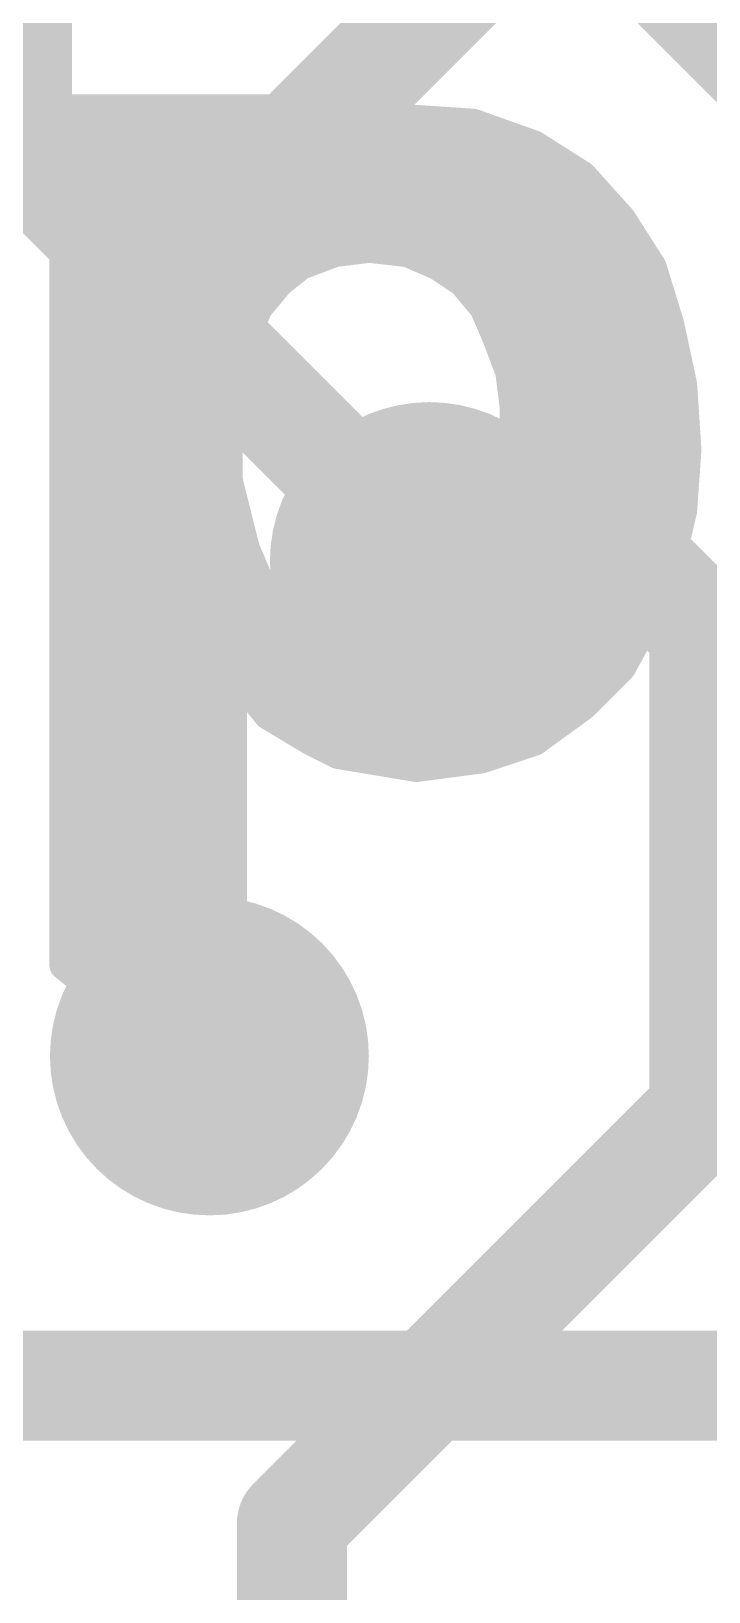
# Model space of a CAD drawing. Extents: x -0.5 to 61.7, y -0.1 to 16.6.
# Drawn here: x 35.593 to 37.158, y 4.921 to 8.528 of the extents above; entities that cross this region are included whole.
import ezdxf

# ---------------------------------------------------------------- set-up
doc = ezdxf.new("R2010")
doc.units = 0
for name, color, linetype in [('1', 12, 'CONTINUOUS'), ('16', 132, 'CONTINUOUS'), ('18', 110, 'CONTINUOUS'), ('21', 41, 'CONTINUOUS')]:
    doc.layers.add(name, color=color, linetype=linetype)

# ---------------------------------------------------------------- blocks, each defined once
blk = doc.blocks.new('ROUNDV')
at = {"const_width": 0.5}
blk.add_lwpolyline([(0, -0.25, 1), (0, 0.25, 1), (0, -0.25)], format="xyb", dxfattribs=at)

msp = doc.modelspace()

# ---------------------------------------------------------------- linework, layer by layer
at = {"layer": '1', "const_width": 0.254}
for points in [[(36.5125, 9.2075), (37.7825, 7.9375)], [(35.56, 9.017), (35.56, 8.255)], [(35.56, 8.255), (36.5125, 7.3025)], [(40.64, 5.3975), (32.385, 5.3975)]]:
    msp.add_lwpolyline(points, dxfattribs=at)
at = {"layer": '1', "const_width": 0.127}
for points in [[(35.6049, 8.2999, 1), (35.5151, 8.2101)], [(35.4965, 8.255, 1), (35.6235, 8.255)], [(36.4676, 7.2576, 1), (36.5574, 7.3474)]]:
    msp.add_lwpolyline(points, format="xyb", dxfattribs=at)
at = {"layer": '16', "const_width": 0.254}
for points in [[(38.4175, 10.4775), (36.195, 8.255)], [(36.195, 8.255), (33.3978, 8.255)], [(36.5125, 7.3025), (36.9888, 7.3025)], [(36.9888, 7.3025), (37.1475, 7.1438)], [(37.1475, 7.1438), (37.1475, 6.0325)], [(37.1475, 6.0325), (36.195, 5.08)], [(36.195, 5.08), (36.195, 1.27)]]:
    msp.add_lwpolyline(points, dxfattribs=at)
at = {"layer": '16', "const_width": 0.127}
for points in [[(36.195, 8.1915, 1), (36.195, 8.3185)], [(36.1501, 8.2999, 1), (36.2399, 8.2101)], [(36.5125, 7.366, 1), (36.5125, 7.239)], [(37.0337, 7.3474, 1), (36.9438, 7.2576)], [(36.9888, 7.239, 1), (36.9888, 7.366)], [(37.211, 7.1438, 1), (37.084, 7.1438)], [(37.1026, 7.0988, 1), (37.1924, 7.1887)], [(37.1924, 5.9876, 1), (37.1026, 6.0774)], [(37.084, 6.0325, 1), (37.211, 6.0325)], [(36.2585, 5.08, 1), (36.1315, 5.08)], [(36.1501, 5.1249, 1), (36.2399, 5.0351)]]:
    msp.add_lwpolyline(points, format="xyb", dxfattribs=at)
at = {"layer": '21', "const_width": 0.0762}
for points in [[(36.223, 8.2709), (36.273, 8.3009)], [(36.273, 8.3009), (36.333, 8.3109)], [(36.3024, 8.3058), (36.6272, 8.3058)], [(36.333, 8.3109), (36.3929, 8.3209)], [(36.3929, 8.3209), (36.4629, 8.3209)], [(36.4629, 8.3209), (36.613, 8.3109)], [(36.613, 8.3109), (36.7529, 8.2609)], [(35.8529, 8.2509), (35.903, 8.2609)], [(35.903, 8.2609), (35.943, 8.2709)], [(35.943, 8.2709), (35.993, 8.2809)], [(35.993, 8.2809), (36.043, 8.2909)], [(36.043, 8.2909), (36.043, 8.1109)], [(36.173, 8.2409), (36.223, 8.2709)], [(36.7529, 8.2609), (36.863, 8.1909)], [(35.673, 8.2209), (35.7129, 8.2309)], [(35.7078, 8.2296), (36.043, 8.2296)], [(35.7129, 8.2309), (35.763, 8.2409)], [(35.763, 8.2409), (35.813, 8.2409)], [(35.813, 8.2409), (35.8529, 8.2509)], [(36.123, 8.2009), (36.173, 8.2409)], [(36.1588, 8.2296), (36.8021, 8.2296)], [(35.673, 6.3709), (35.673, 8.2209)], [(36.083, 8.1609), (36.123, 8.2009)], [(36.863, 8.1909), (36.953, 8.0909)], [(35.673, 8.1534), (36.043, 8.1534)], [(36.043, 8.1109), (36.083, 8.1609)], [(36.077, 8.1534), (36.8967, 8.1534)], [(35.673, 8.0772), (36.9617, 8.0772)], [(36.953, 8.0909), (37.023, 7.9809)], [(36.293, 8.0209), (36.2129, 7.9909)], [(36.373, 8.0309), (36.293, 8.0209)], [(36.4629, 8.0209), (36.373, 8.0309)], [(36.5329, 7.9909), (36.4629, 8.0209)], [(35.673, 8.001), (36.2399, 8.001)], [(36.2129, 7.9909), (36.163, 7.9509)], [(36.5094, 8.001), (37.0102, 8.001)], [(36.593, 7.9509), (36.5329, 7.9909)], [(37.023, 7.9809), (37.063, 7.8509)], [(36.163, 7.9509), (36.113, 7.8909)], [(36.6429, 7.8909), (36.593, 7.9509)], [(35.673, 7.9248), (36.1412, 7.9248)], [(36.6147, 7.9248), (37.0402, 7.9248)], [(36.113, 7.8909), (36.083, 7.8209)], [(36.673, 7.8209), (36.6429, 7.8909)], [(35.673, 7.8486), (36.0948, 7.8486)], [(36.6611, 7.8486), (37.0634, 7.8486)], [(37.063, 7.8509), (37.093, 7.7109)], [(36.083, 7.8209), (36.053, 7.7409)], [(36.703, 7.7409), (36.673, 7.8209)], [(35.673, 7.7724), (36.0648, 7.7724)], [(36.6911, 7.7724), (37.0798, 7.7724)], [(36.053, 7.7409), (36.043, 7.6609)], [(36.7129, 7.6609), (36.703, 7.7409)], [(35.673, 7.6962), (36.0474, 7.6962)], [(36.7085, 7.6962), (37.0939, 7.6962)], [(37.093, 7.7109), (37.1029, 7.5609)], [(36.043, 7.6609), (36.043, 7.4909)], [(36.7129, 7.5709), (36.7129, 7.6609)], [(35.673, 7.62), (36.043, 7.62)], [(36.7129, 7.62), (37.099, 7.62)], [(35.673, 7.5438), (36.043, 7.5438)], [(36.7129, 7.4909), (36.7129, 7.5709)], [(36.7129, 7.5709), (37.1029, 7.5609)], [(37.1029, 7.5609), (36.7129, 7.5709)], [(36.7129, 7.5438), (37.1017, 7.5438)], [(37.1029, 7.5609), (37.093, 7.4209)], [(35.673, 7.4676), (36.0488, 7.4676)], [(36.043, 7.4909), (36.063, 7.4109)], [(36.703, 7.4109), (36.7129, 7.4909)], [(36.71, 7.4676), (37.0963, 7.4676)], [(36.063, 7.4109), (36.083, 7.3309)], [(36.673, 7.3309), (36.703, 7.4109)], [(37.093, 7.4209), (37.063, 7.2909)], [(35.673, 7.3914), (36.0678, 7.3914)], [(36.6956, 7.3914), (37.0861, 7.3914)], [(36.083, 7.3309), (36.113, 7.2609)], [(36.6429, 7.2609), (36.673, 7.3309)], [(37.013, 7.1709), (36.673, 7.3309)], [(36.673, 7.3309), (37.013, 7.1709)], [(35.673, 7.3152), (36.0897, 7.3152)], [(36.6662, 7.3152), (36.7063, 7.3152)], [(36.7063, 7.3152), (37.0686, 7.3152)], [(37.063, 7.2909), (37.013, 7.1709)], [(36.113, 7.2609), (36.163, 7.2109)], [(36.6029, 7.2109), (36.6429, 7.2609)], [(35.673, 7.239), (36.1349, 7.239)], [(36.6254, 7.239), (36.8682, 7.239)], [(36.8682, 7.239), (37.0413, 7.239)], [(36.163, 7.2109), (36.223, 7.1609)], [(36.543, 7.1609), (36.6029, 7.2109)], [(35.673, 7.1628), (36.2207, 7.1628)], [(36.223, 7.1609), (36.293, 7.1409)], [(36.293, 7.1409), (36.383, 7.1309)], [(36.383, 7.1309), (36.4629, 7.1409)], [(36.4629, 7.1409), (36.543, 7.1609)], [(36.5452, 7.1628), (37.0085, 7.1628)], [(37.013, 7.1709), (36.953, 7.0609)], [(35.673, 7.0866), (36.967, 7.0866)], [(36.063, 7.0509), (36.053, 7.0509)], [(36.053, 7.0509), (36.053, 6.0309)], [(36.1029, 7.0009), (36.063, 7.0509)], [(36.953, 7.0609), (36.863, 6.9709)], [(35.673, 7.0104), (36.053, 7.0104)], [(36.0954, 7.0104), (36.9025, 7.0104)], [(36.1429, 6.9509), (36.1029, 7.0009)], [(36.863, 6.9709), (36.7529, 6.8909)], [(35.673, 6.9342), (36.053, 6.9342)], [(36.193, 6.9209), (36.1429, 6.9509)], [(36.1708, 6.9342), (36.8125, 6.9342)], [(36.243, 6.8909), (36.193, 6.9209)], [(36.303, 6.8609), (36.243, 6.8909)], [(36.7529, 6.8909), (36.633, 6.8509)], [(35.673, 6.858), (36.053, 6.858)], [(36.363, 6.8509), (36.303, 6.8609)], [(36.3204, 6.858), (36.6543, 6.858)], [(36.423, 6.8409), (36.363, 6.8509)], [(36.633, 6.8509), (36.483, 6.8309)], [(36.483, 6.8309), (36.423, 6.8409)], [(35.673, 6.7818), (36.053, 6.7818)], [(35.673, 6.7056), (36.053, 6.7056)], [(35.673, 6.6294), (36.053, 6.6294)], [(35.673, 6.5532), (36.053, 6.5532)], [(35.673, 6.477), (36.053, 6.477)], [(35.673, 6.4008), (36.053, 6.4008)], [(35.723, 6.3309), (35.673, 6.3709)], [(35.763, 6.2909), (35.723, 6.3309)], [(35.7293, 6.3246), (36.053, 6.3246)], [(35.813, 6.2409), (35.763, 6.2909)], [(35.8055, 6.2484), (36.053, 6.2484)], [(35.863, 6.2009), (35.813, 6.2409)], [(35.913, 6.1609), (35.863, 6.2009)], [(35.8988, 6.1722), (36.053, 6.1722)], [(35.9629, 6.1209), (35.913, 6.1609)], [(36.013, 6.0709), (35.9629, 6.1209)], [(35.9879, 6.096), (36.053, 6.096)], [(36.053, 6.0309), (36.013, 6.0709)]]:
    msp.add_lwpolyline(points, dxfattribs=at)
at = {"layer": '21', "const_width": 0.0381}
for points in [[(36.2698, 8.3197, 1), (36.2761, 8.2821)], [(36.2828, 8.2846, 1), (36.2631, 8.3172)], [(36.3024, 8.3248, 1), (36.3024, 8.2867)], [(36.3298, 8.3297, 1), (36.3361, 8.2921)], [(36.3361, 8.2921, 1), (36.3298, 8.3297)], [(36.3929, 8.3399, 1), (36.3929, 8.3018)], [(36.3961, 8.3021, 1), (36.3898, 8.3397)], [(36.4642, 8.3399, 1), (36.4617, 8.3019)], [(36.4629, 8.3018, 1), (36.4629, 8.3399)], [(36.6194, 8.3288, 1), (36.6065, 8.293)], [(36.6117, 8.2919, 1), (36.6142, 8.3299)], [(36.6272, 8.2867, 1), (36.6272, 8.3248)], [(35.8983, 8.2794, 1), (35.9076, 8.2424)], [(35.9067, 8.2422, 1), (35.8992, 8.2796)], [(35.9392, 8.2896, 1), (35.9467, 8.2522)], [(35.9476, 8.2524, 1), (35.9383, 8.2894)], [(35.9892, 8.2996, 1), (35.9967, 8.2622)], [(35.9967, 8.2622, 1), (35.9892, 8.2996)], [(36.062, 8.2909, 1), (36.0239, 8.2909)], [(36.0467, 8.2722, 1), (36.0392, 8.3096)], [(36.2131, 8.2872, 1), (36.2328, 8.2546)], [(36.2328, 8.2546, 1), (36.2131, 8.2872)], [(36.7632, 8.277, 1), (36.7427, 8.2448)], [(36.7465, 8.243, 1), (36.7594, 8.2788)], [(35.7078, 8.2486, 1), (35.7078, 8.2105)], [(35.7092, 8.2496, 1), (35.7167, 8.2122)], [(35.7176, 8.2124, 1), (35.7083, 8.2494)], [(35.763, 8.2599, 1), (35.763, 8.2218)], [(35.7667, 8.2222, 1), (35.7592, 8.2596)], [(35.8083, 8.2594, 1), (35.8176, 8.2224)], [(35.813, 8.2218, 1), (35.813, 8.2599)], [(35.8492, 8.2696, 1), (35.8567, 8.2322)], [(35.8576, 8.2324, 1), (35.8483, 8.2694)], [(36.043, 8.2105, 1), (36.043, 8.2486)], [(36.1588, 8.2486, 1), (36.1588, 8.2105)], [(36.1631, 8.2572, 1), (36.1828, 8.2246)], [(36.1849, 8.226, 1), (36.161, 8.2558)], [(36.8021, 8.2105, 1), (36.8021, 8.2486)], [(35.6683, 8.2394, 1), (35.6776, 8.2024)], [(35.692, 8.2209, 1), (35.6539, 8.2209)], [(36.111, 8.2158, 1), (36.1349, 8.186)], [(36.1364, 8.1874, 1), (36.1095, 8.2144)], [(36.8771, 8.2036, 1), (36.8488, 8.1782)], [(36.8527, 8.1748, 1), (36.8732, 8.207)], [(35.673, 8.1724, 1), (35.673, 8.1343)], [(36.043, 8.1343, 1), (36.043, 8.1724)], [(36.077, 8.1724, 1), (36.077, 8.1343)], [(36.0695, 8.1744, 1), (36.0964, 8.1474)], [(36.0978, 8.149, 1), (36.0681, 8.1728)], [(36.8967, 8.1343, 1), (36.8967, 8.1724)], [(35.673, 8.0963, 1), (35.673, 8.0582)], [(36.0239, 8.1109, 1), (36.062, 8.1109)], [(36.0281, 8.1228, 1), (36.0578, 8.099)], [(36.969, 8.1011, 1), (36.9369, 8.0807)], [(36.9388, 8.0782, 1), (36.9671, 8.1036)], [(36.9617, 8.0582, 1), (36.9617, 8.0963)], [(36.2906, 8.0398, 1), (36.2953, 8.002)], [(36.2996, 8.0031, 1), (36.2863, 8.0387)], [(36.3751, 8.0498, 1), (36.3708, 8.012)], [(36.3753, 8.012, 1), (36.3706, 8.0498)], [(36.4705, 8.0384, 1), (36.4554, 8.0034)], [(36.4608, 8.002, 1), (36.4651, 8.0398)], [(35.673, 8.0201, 1), (35.673, 7.982)], [(36.2063, 8.0087, 1), (36.2196, 7.9731)], [(36.2249, 7.976, 1), (36.201, 8.0058)], [(36.2399, 7.982, 1), (36.2399, 8.0201)], [(36.5094, 8.0201, 1), (36.5094, 7.982)], [(36.5435, 8.0068, 1), (36.5224, 7.975)], [(36.5254, 7.9734, 1), (36.5405, 8.0084)], [(37.0412, 7.9865, 1), (37.0047, 7.9753)], [(37.0069, 7.9707, 1), (37.039, 7.9911)], [(37.0102, 7.982, 1), (37.0102, 8.0201)], [(36.151, 7.9658, 1), (36.1749, 7.936)], [(36.1776, 7.9387, 1), (36.1483, 7.9631)], [(36.6076, 7.9631, 1), (36.5783, 7.9387)], [(36.5824, 7.935, 1), (36.6035, 7.9668)], [(35.673, 7.9439, 1), (35.673, 7.9058)], [(36.1412, 7.9058, 1), (36.1412, 7.9439)], [(36.6147, 7.9439, 1), (36.6147, 7.9058)], [(37.0402, 7.9058, 1), (37.0402, 7.9439)], [(36.0983, 7.9031, 1), (36.1276, 7.8787)], [(36.1305, 7.8834, 1), (36.0954, 7.8984)], [(36.6605, 7.8984, 1), (36.6254, 7.8834)], [(36.6283, 7.8787, 1), (36.6576, 7.9031)], [(35.673, 7.8677, 1), (35.673, 7.8296)], [(36.0948, 7.8296, 1), (36.0948, 7.8677)], [(36.6611, 7.8677, 1), (36.6611, 7.8296)], [(37.0816, 7.8549, 1), (37.0443, 7.8469)], [(37.0447, 7.8453, 1), (37.0812, 7.8565)], [(37.0634, 7.8296, 1), (37.0634, 7.8677)], [(36.0654, 7.8284, 1), (36.1005, 7.8134)], [(36.1008, 7.8142, 1), (36.0651, 7.8276)], [(36.6908, 7.8276, 1), (36.6551, 7.8142)], [(36.6554, 7.8134, 1), (36.6905, 7.8284)], [(35.673, 7.7915, 1), (35.673, 7.7534)], [(36.0648, 7.7534, 1), (36.0648, 7.7915)], [(36.6911, 7.7915, 1), (36.6911, 7.7534)], [(37.0798, 7.7534, 1), (37.0798, 7.7915)], [(36.0351, 7.7476, 1), (36.0708, 7.7342)], [(36.0719, 7.7385, 1), (36.034, 7.7433)], [(36.7219, 7.7433, 1), (36.684, 7.7385)], [(36.6851, 7.7342, 1), (36.7208, 7.7476)], [(35.673, 7.7153, 1), (35.673, 7.6772)], [(36.0474, 7.6772, 1), (36.0474, 7.7153)], [(36.7085, 7.7153, 1), (36.7085, 7.6772)], [(37.112, 7.7122, 1), (37.0739, 7.7096)], [(37.0743, 7.7069, 1), (37.1116, 7.7149)], [(37.0939, 7.6772, 1), (37.0939, 7.7153)], [(36.062, 7.6609, 1), (36.0239, 7.6609)], [(36.732, 7.6609, 1), (36.6939, 7.6609)], [(35.673, 7.6391, 1), (35.673, 7.601)], [(36.024, 7.6633, 1), (36.0619, 7.6585)], [(36.043, 7.601, 1), (36.043, 7.6391)], [(36.7129, 7.6391, 1), (36.7129, 7.601)], [(36.694, 7.6585, 1), (36.7319, 7.6633)], [(37.099, 7.601, 1), (37.099, 7.6391)], [(35.673, 7.5629, 1), (35.673, 7.5248)], [(36.043, 7.5248, 1), (36.043, 7.5629)], [(36.732, 7.5709, 1), (36.6939, 7.5709)], [(36.6939, 7.5709, 1), (36.732, 7.5709)], [(36.7129, 7.5629, 1), (36.7129, 7.5248)], [(36.7134, 7.5899, 1), (36.7125, 7.5519)], [(36.7134, 7.5899, 1), (36.7125, 7.5519)], [(37.122, 7.5595, 1), (37.0839, 7.5623)], [(37.0839, 7.5596, 1), (37.122, 7.5622)], [(37.1017, 7.5248, 1), (37.1017, 7.5629)], [(37.1025, 7.5419, 1), (37.1034, 7.5799)], [(37.1025, 7.5419, 1), (37.1034, 7.5799)], [(35.673, 7.4867, 1), (35.673, 7.4486)], [(36.0239, 7.4909, 1), (36.062, 7.4909)], [(36.0614, 7.4955, 1), (36.0245, 7.4863)], [(36.0488, 7.4486, 1), (36.0488, 7.4867)], [(36.71, 7.4867, 1), (36.71, 7.4486)], [(36.6939, 7.4909, 1), (36.732, 7.4909)], [(36.7319, 7.4885, 1), (36.694, 7.4933)], [(37.0963, 7.4486, 1), (37.0963, 7.4867)], [(36.0814, 7.4155, 1), (36.0445, 7.4063)], [(36.0445, 7.4063, 1), (36.0814, 7.4155)], [(36.684, 7.4133, 1), (36.7219, 7.4085)], [(36.7208, 7.4042, 1), (36.6851, 7.4176)], [(37.0739, 7.4223, 1), (37.112, 7.4195)], [(37.1115, 7.4166, 1), (37.0744, 7.4252)], [(35.673, 7.4104, 1), (35.673, 7.3723)], [(36.0678, 7.3723, 1), (36.0678, 7.4104)], [(36.6956, 7.4104, 1), (36.6956, 7.3723)], [(37.0861, 7.3723, 1), (37.0861, 7.4104)], [(36.1005, 7.3384, 1), (36.0654, 7.3234)], [(36.6811, 7.3481, 1), (36.6648, 7.3137)], [(36.6811, 7.3481, 1), (36.6648, 7.3137)], [(36.6905, 7.3234, 1), (36.6554, 7.3384)], [(35.673, 7.3342, 1), (35.673, 7.2961)], [(36.0645, 7.3263, 1), (36.1014, 7.3355)], [(36.0897, 7.2961, 1), (36.0897, 7.3342)], [(36.6662, 7.3342, 1), (36.6662, 7.2961)], [(36.6551, 7.3376, 1), (36.6908, 7.3242)], [(36.7063, 7.3342, 1), (36.7063, 7.2961)], [(36.7063, 7.2961, 1), (36.7063, 7.3342)], [(37.0805, 7.2836, 1), (37.0454, 7.2982)], [(37.0686, 7.2961, 1), (37.0686, 7.3342)], [(36.1264, 7.2744, 1), (36.0995, 7.2474)], [(36.0954, 7.2534, 1), (36.1305, 7.2684)], [(36.6254, 7.2684, 1), (36.6605, 7.2534)], [(36.6578, 7.249, 1), (36.6281, 7.2728)], [(37.0444, 7.2952, 1), (37.0815, 7.2866)], [(35.673, 7.2581, 1), (35.673, 7.22)], [(36.1349, 7.22, 1), (36.1349, 7.2581)], [(36.6254, 7.2581, 1), (36.6254, 7.22)], [(36.8682, 7.2581, 1), (36.8682, 7.22)], [(36.8682, 7.22, 1), (36.8682, 7.2581)], [(37.0413, 7.22, 1), (37.0413, 7.2581)], [(36.1751, 7.2255, 1), (36.1508, 7.1963)], [(36.1495, 7.1974, 1), (36.1764, 7.2244)], [(36.5881, 7.2228, 1), (36.6178, 7.199)], [(36.6151, 7.1963, 1), (36.5908, 7.2255)], [(35.673, 7.1819, 1), (35.673, 7.1438)], [(36.2282, 7.1792, 1), (36.2177, 7.1426)], [(36.2108, 7.1463, 1), (36.2351, 7.1755)], [(36.2207, 7.1438, 1), (36.2207, 7.1819)], [(36.2951, 7.1598, 1), (36.2908, 7.122)], [(36.2877, 7.1226, 1), (36.2982, 7.1592)], [(36.4583, 7.1594, 1), (36.4676, 7.1224)], [(36.4653, 7.122, 1), (36.4606, 7.1598)], [(36.5308, 7.1755, 1), (36.5551, 7.1463)], [(36.5452, 7.1819, 1), (36.5452, 7.1438)], [(36.5476, 7.1424, 1), (36.5383, 7.1794)], [(36.9954, 7.1782, 1), (37.0305, 7.1636)], [(37.0297, 7.1618, 1), (36.9962, 7.18)], [(37.0048, 7.1537, 1), (37.0211, 7.1881)], [(37.0048, 7.1537, 1), (37.0211, 7.1881)], [(37.0085, 7.1438, 1), (37.0085, 7.1819)], [(36.3806, 7.1498, 1), (36.3853, 7.112)], [(36.3808, 7.112, 1), (36.3851, 7.1498)], [(35.673, 7.1057, 1), (35.673, 7.0676)], [(36.967, 7.0676, 1), (36.967, 7.1057)], [(36.053, 7.07, 1), (36.053, 7.0319)], [(36.072, 7.0509, 1), (36.0339, 7.0509)], [(36.0778, 7.0628, 1), (36.0481, 7.039)], [(36.063, 7.0319, 1), (36.063, 7.07)], [(36.9362, 7.07, 1), (36.9697, 7.0518)], [(36.9664, 7.0474, 1), (36.9395, 7.0744)], [(35.673, 7.0295, 1), (35.673, 6.9914)], [(36.053, 6.9914, 1), (36.053, 7.0295)], [(36.0954, 7.0295, 1), (36.0954, 6.9914)], [(36.1178, 7.0128, 1), (36.0881, 6.989)], [(36.9025, 6.9914, 1), (36.9025, 7.0295)], [(36.0881, 6.989, 1), (36.1178, 7.0128)], [(36.8495, 6.9844, 1), (36.8764, 6.9574)], [(36.8742, 6.9555, 1), (36.8517, 6.9863)], [(35.673, 6.9533, 1), (35.673, 6.9152)], [(36.053, 6.9152, 1), (36.053, 6.9533)], [(36.1528, 6.9672, 1), (36.1331, 6.9346)], [(36.1281, 6.939, 1), (36.1578, 6.9628)], [(36.1708, 6.9533, 1), (36.1708, 6.9152)], [(36.8125, 6.9152, 1), (36.8125, 6.9533)], [(36.2028, 6.9372, 1), (36.1831, 6.9046)], [(36.1831, 6.9046, 1), (36.2028, 6.9372)], [(36.2515, 6.9079, 1), (36.2344, 6.8739)], [(36.2331, 6.8746, 1), (36.2528, 6.9072)], [(36.7417, 6.9063, 1), (36.7642, 6.8755)], [(36.759, 6.8728, 1), (36.7469, 6.909)], [(35.673, 6.8771, 1), (35.673, 6.839)], [(36.053, 6.839, 1), (36.053, 6.8771)], [(36.3061, 6.8797, 1), (36.2998, 6.8421)], [(36.2944, 6.8439, 1), (36.3115, 6.8779)], [(36.3204, 6.8771, 1), (36.3204, 6.839)], [(36.3661, 6.8697, 1), (36.3598, 6.8321)], [(36.6355, 6.832, 1), (36.6304, 6.8698)], [(36.6543, 6.839, 1), (36.6543, 6.8771)], [(36.3598, 6.8321, 1), (36.3661, 6.8697)], [(36.4261, 6.8597, 1), (36.4198, 6.8221)], [(36.4198, 6.8221, 1), (36.4261, 6.8597)], [(36.4804, 6.8498, 1), (36.4855, 6.812)], [(36.4798, 6.8121, 1), (36.4861, 6.8497)], [(36.6269, 6.869, 1), (36.639, 6.8328)], [(35.673, 6.8009, 1), (35.673, 6.7628)], [(36.053, 6.7628, 1), (36.053, 6.8009)], [(35.673, 6.7247, 1), (35.673, 6.6866)], [(36.053, 6.6866, 1), (36.053, 6.7247)], [(35.673, 6.6485, 1), (35.673, 6.6104)], [(36.053, 6.6104, 1), (36.053, 6.6485)], [(35.673, 6.5723, 1), (35.673, 6.5342)], [(36.053, 6.5342, 1), (36.053, 6.5723)], [(35.673, 6.4961, 1), (35.673, 6.458)], [(36.053, 6.458, 1), (36.053, 6.4961)], [(35.673, 6.4199, 1), (35.673, 6.3818)], [(36.053, 6.3818, 1), (36.053, 6.4199)], [(35.6849, 6.3858, 1), (35.661, 6.356)], [(35.6539, 6.3709, 1), (35.692, 6.3709)], [(35.7364, 6.3444, 1), (35.7095, 6.3174)], [(35.7293, 6.3437, 1), (35.7293, 6.3056)], [(35.711, 6.316, 1), (35.7349, 6.3458)], [(36.053, 6.3056, 1), (36.053, 6.3437)], [(35.7764, 6.3044, 1), (35.7495, 6.2774)], [(35.7495, 6.2774, 1), (35.7764, 6.3044)], [(35.8055, 6.2675, 1), (35.8055, 6.2294)], [(35.8249, 6.2558, 1), (35.801, 6.226)], [(36.053, 6.2294, 1), (36.053, 6.2675)], [(35.7995, 6.2274, 1), (35.8264, 6.2544)], [(35.8749, 6.2158, 1), (35.851, 6.186)], [(35.851, 6.186, 1), (35.8749, 6.2158)], [(35.8988, 6.1913, 1), (35.8988, 6.1532)], [(36.053, 6.1532, 1), (36.053, 6.1913)], [(35.9249, 6.1758, 1), (35.901, 6.146)], [(35.901, 6.146, 1), (35.9249, 6.1758)], [(35.9764, 6.1344, 1), (35.9495, 6.1074)], [(35.951, 6.106, 1), (35.9749, 6.1358)], [(35.9879, 6.1151, 1), (35.9879, 6.077)], [(36.053, 6.077, 1), (36.053, 6.1151)], [(36.0264, 6.0844, 1), (35.9995, 6.0574)], [(35.9995, 6.0574, 1), (36.0264, 6.0844)], [(36.0395, 6.0174, 1), (36.0664, 6.0444)], [(36.0339, 6.0309, 1), (36.072, 6.0309)]]:
    msp.add_lwpolyline(points, format="xyb", dxfattribs=at)

# ---------------------------------------------------------------- block references
at = {"layer": '18', "xscale": 0.7366, "yscale": 0.7366}
for p in [(36.5125, 7.3025), (36.5125, 7.3025), (36.0045, 6.1595), (36.0045, 6.1595)]:
    msp.add_blockref('ROUNDV', p, dxfattribs=at)

doc.saveas('drawing.dxf')
